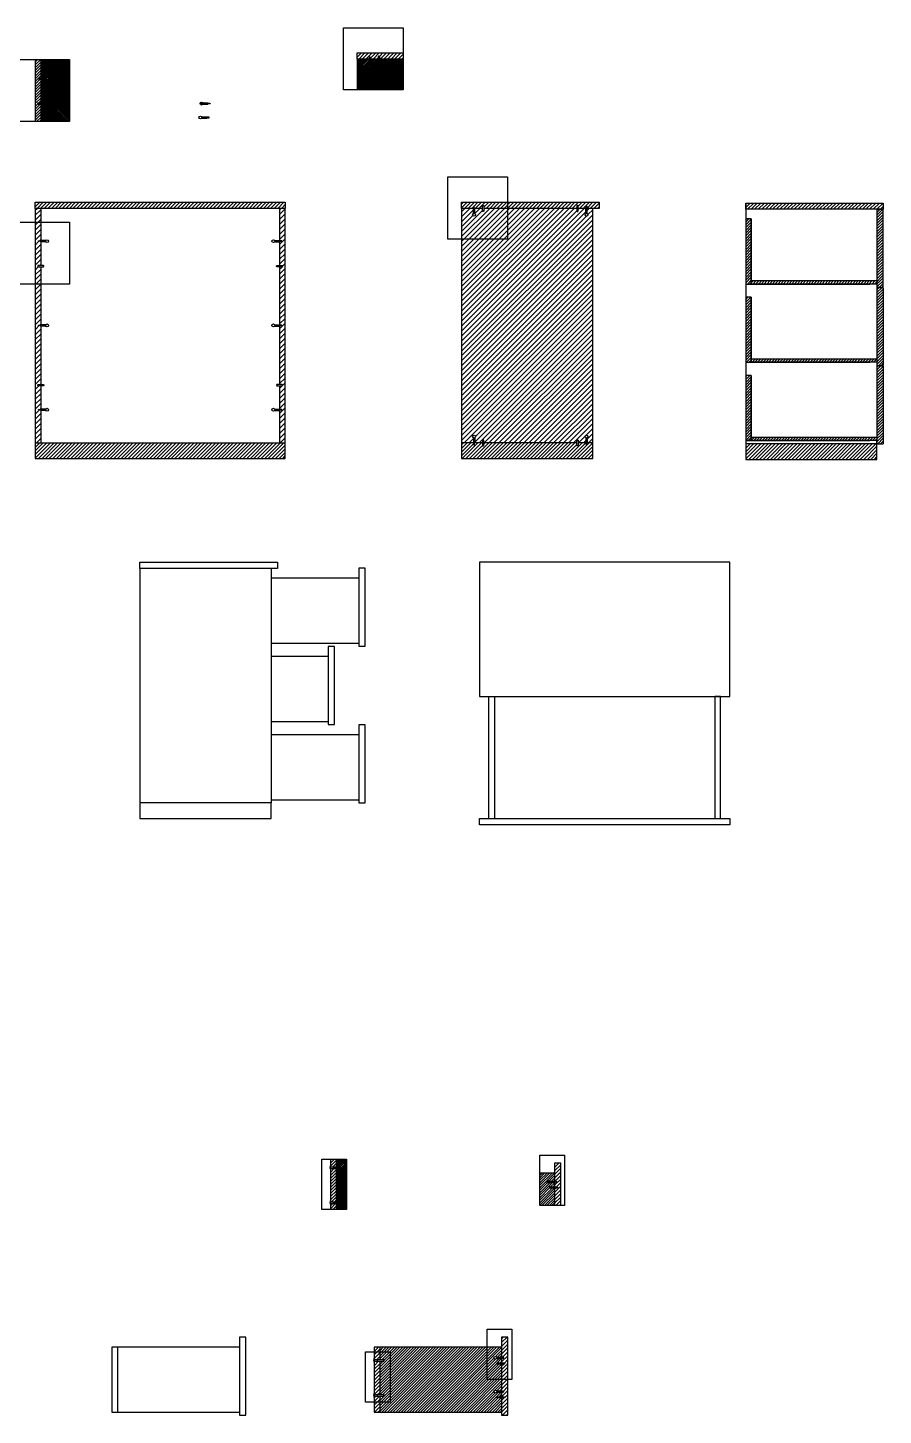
# Model space of a CAD drawing. Header units: inches. Extents: x -100 to 1215, y -98 to 906.
# Drawn here: x 163.8 to 437.4, y -95.2 to 348.6 of the extents above; entities that cross this region are included whole.
import ezdxf

# ---------------------------------------------------------------- set-up
doc = ezdxf.new("R2010")
doc.units = ezdxf.units.IN
doc.header["$MEASUREMENT"] = 0
doc.layers.get('0').update_dxf_attribs({"color": 11})
for name, color, linetype in [('Dettagli', 141, 'Continuous'), ('particolari', 30, 'Continuous'), ('Viti', 41, 'Continuous')]:
    doc.layers.add(name, color=color, linetype=linetype)

# ---------------------------------------------------------------- blocks, each defined once
blk = doc.blocks.new('vita no dettagli')
at = {"layer": 'Dettagli'}
for p, q in [((282.9, -68.35), (282.9, -66.85)), ((282.9, -67.97), (282.9, -67.22)), ((282.9, -67.22), (284.29, -67.22)), ((282.9, -67.25), (282.9, -67.95)), ((282.9, -67.97), (284.29, -67.97)), ((284.29, -67.22), (284.29, -67.97)), ((284.29, -67.22), (287.19, -67.22)), ((284.29, -67.97), (287.19, -67.97)), ((287.19, -67.97), (287.19, -67.22))]:
    blk.add_line(p, q, dxfattribs=at)
for centre, radius, start, end in [((284.18, -67.6), 1.48, 149.58239, 210.41761), ((286.82, -67.6), 0.472, 320.57546, 39.42454)]:
    blk.add_arc(centre, radius, start, end, dxfattribs=at)
blk = doc.blocks.new('vita dettagli')
at = {"layer": 'Viti'}
for p, q in [((283.01, -66.26), (283.01, -64.76)), ((283.01, -65.89), (283.01, -65.14)), ((283.01, -65.14), (284.39, -65.14)), ((283.01, -65.17), (283.01, -65.87)), ((283.01, -65.89), (284.39, -65.89)), ((284.39, -65.14), (284.39, -65.89)), ((284.39, -65.36), (287.29, -65.36)), ((284.39, -65.51), (287.29, -65.51)), ((284.39, -65.66), (287.29, -65.66)), ((287.29, -65.89), (287.29, -65.14))]:
    blk.add_line(p, q, dxfattribs=at)
for points in [[(284.44, -65.36), (284.39, -65.36), (284.39, -65.14), (284.44, -65.14)], [(284.44, -65.66), (284.39, -65.66), (284.39, -65.89), (284.44, -65.89)], [(284.59, -65.36), (284.54, -65.36), (284.54, -65.14), (284.59, -65.14)], [(284.59, -65.66), (284.54, -65.66), (284.54, -65.89), (284.59, -65.89)], [(284.74, -65.36), (284.69, -65.36), (284.69, -65.14), (284.74, -65.14)], [(284.74, -65.66), (284.69, -65.66), (284.69, -65.89), (284.74, -65.89)], [(284.89, -65.36), (284.84, -65.36), (284.84, -65.14), (284.89, -65.14)], [(284.89, -65.66), (284.84, -65.66), (284.84, -65.89), (284.89, -65.89)], [(285.04, -65.36), (284.99, -65.36), (284.99, -65.14), (285.04, -65.14)], [(285.04, -65.66), (284.99, -65.66), (284.99, -65.89), (285.04, -65.89)], [(285.19, -65.36), (285.14, -65.36), (285.14, -65.14), (285.19, -65.14)], [(285.19, -65.66), (285.14, -65.66), (285.14, -65.89), (285.19, -65.89)], [(285.34, -65.36), (285.29, -65.36), (285.29, -65.14), (285.34, -65.14)], [(285.34, -65.66), (285.29, -65.66), (285.29, -65.89), (285.34, -65.89)], [(285.49, -65.36), (285.44, -65.36), (285.44, -65.14), (285.49, -65.14)], [(285.49, -65.66), (285.44, -65.66), (285.44, -65.89), (285.49, -65.89)], [(285.64, -65.36), (285.59, -65.36), (285.59, -65.14), (285.64, -65.14)], [(285.64, -65.66), (285.59, -65.66), (285.59, -65.89), (285.64, -65.89)], [(285.74, -65.36), (285.79, -65.36), (285.79, -65.14), (285.74, -65.14)], [(285.74, -65.66), (285.79, -65.66), (285.79, -65.89), (285.74, -65.89)], [(285.89, -65.36), (285.94, -65.36), (285.94, -65.14), (285.89, -65.14)], [(285.89, -65.66), (285.94, -65.66), (285.94, -65.89), (285.89, -65.89)], [(286.04, -65.36), (286.09, -65.36), (286.09, -65.14), (286.04, -65.14)], [(286.04, -65.66), (286.09, -65.66), (286.09, -65.89), (286.04, -65.89)], [(286.19, -65.36), (286.24, -65.36), (286.24, -65.14), (286.19, -65.14)], [(286.19, -65.66), (286.24, -65.66), (286.24, -65.89), (286.19, -65.89)], [(286.34, -65.36), (286.39, -65.36), (286.39, -65.14), (286.34, -65.14)], [(286.34, -65.66), (286.39, -65.66), (286.39, -65.89), (286.34, -65.89)], [(286.49, -65.36), (286.54, -65.36), (286.54, -65.14), (286.49, -65.14)], [(286.49, -65.66), (286.54, -65.66), (286.54, -65.89), (286.49, -65.89)], [(286.64, -65.36), (286.69, -65.36), (286.69, -65.14), (286.64, -65.14)], [(286.64, -65.66), (286.69, -65.66), (286.69, -65.89), (286.64, -65.89)], [(286.79, -65.36), (286.84, -65.36), (286.84, -65.14), (286.79, -65.14)], [(286.79, -65.66), (286.84, -65.66), (286.84, -65.89), (286.79, -65.89)], [(286.94, -65.36), (286.99, -65.36), (286.99, -65.14), (286.94, -65.14)], [(286.94, -65.66), (286.99, -65.66), (286.99, -65.89), (286.94, -65.89)], [(287.09, -65.36), (287.14, -65.36), (287.14, -65.14), (287.09, -65.14)], [(287.09, -65.66), (287.14, -65.66), (287.14, -65.89), (287.09, -65.89)], [(287.24, -65.36), (287.29, -65.36), (287.29, -65.14), (287.24, -65.14)], [(287.24, -65.66), (287.29, -65.66), (287.29, -65.89), (287.24, -65.89)]]:
    blk.add_lwpolyline(points, close=True, dxfattribs=at)
for centre, radius, start, end in [((284.28, -65.51), 1.48, 149.58239, 210.41761), ((286.93, -65.51), 0.472, 320.57546, 39.42454)]:
    blk.add_arc(centre, radius, start, end, dxfattribs=at)
blk = doc.blocks.new('101356 dettaglio')
for p, q in [((773.81, 823.12), (773.81, 826.18)), ((773.93, 823.12), (773.93, 826.18)), ((774.05, 823.12), (774.05, 826.18))]:
    blk.add_line(p, q)
for points in [[(773.68, 826.26, -0.156305), (773.68, 826.28), (773.74, 826.36, -0.251337), (773.81, 826.39), (774.05, 826.39, -0.250678), (774.12, 826.36), (774.17, 826.28, -0.146167), (774.18, 826.26)], [(773.68, 823.04, 0.149793), (773.68, 823.02), (773.74, 822.94, 0.251337), (773.81, 822.9), (774.05, 822.9, 0.250678), (774.12, 822.94), (774.17, 823.02, 0.152471), (774.18, 823.04)]]:
    blk.add_lwpolyline(points, format="xyb")
for points in [[(773.68, 826.27), (774.18, 826.27)], [(773.68, 823.04), (773.68, 826.26)], [(774.18, 826.26), (774.18, 823.04)], [(774.18, 823.03), (773.68, 823.03)]]:
    blk.add_lwpolyline(points)
blk = doc.blocks.new('101356 no dettaglio')
at = {"layer": 'Dettagli'}
for points in [[(772.94, 826.14, -0.156305), (772.94, 826.17), (773, 826.24, -0.251337), (773.06, 826.28), (773.31, 826.28, -0.250678), (773.38, 826.24), (773.43, 826.17, -0.146167), (773.44, 826.14)], [(772.94, 823.02, 0.149793), (772.94, 823), (773, 822.92, 0.251337), (773.06, 822.88), (773.31, 822.88, 0.250678), (773.38, 822.92), (773.43, 822.99, 0.152471), (773.44, 823.02)]]:
    blk.add_lwpolyline(points, format="xyb", dxfattribs=at)
for points in [[(772.94, 826.16), (773.43, 826.16)], [(772.94, 823.02), (772.94, 826.14)], [(773.43, 823.01), (772.94, 823.01)], [(773.44, 826.14), (773.44, 823.02)]]:
    blk.add_lwpolyline(points, dxfattribs=at)
blk = doc.blocks.new('101345')
for p, q in [((40.13, 264.91), (40.13, 264.61)), ((40.17, 264.99), (40.27, 265.05)), ((40.17, 264.53), (40.27, 264.47)), ((40.28, 264.46), (40.28, 265.06)), ((40.29, 264.46), (41.63, 264.46)), ((40.3, 265.06), (41.63, 265.06)), ((40.38, 264.94), (41.63, 264.94)), ((40.38, 264.82), (41.63, 264.82)), ((40.38, 264.7), (41.63, 264.7)), ((40.38, 264.58), (41.63, 264.58)), ((42.96, 265.06), (41.63, 265.06)), ((42.88, 264.94), (41.63, 264.94)), ((42.88, 264.82), (41.63, 264.82)), ((42.88, 264.7), (41.63, 264.7)), ((42.88, 264.58), (41.63, 264.58)), ((42.96, 264.46), (41.63, 264.46)), ((42.98, 264.46), (42.98, 265.06)), ((43.09, 264.99), (42.99, 265.05)), ((43.09, 264.53), (42.99, 264.47)), ((43.13, 264.91), (43.13, 264.61))]:
    blk.add_line(p, q)
for centre, radius, start, end in [((40.23, 264.91), 0.1, 123.56676, 180), ((40.23, 264.61), 0.1, 180, 236.29116), ((40.3, 265.01), 0.05, 90, 123.56676), ((40.29, 264.51), 0.05, 236.29116, 270), ((42.96, 265.01), 0.05, 56.43324, 90), ((42.96, 264.51), 0.05, 270, 303.70884), ((43.03, 264.91), 0.1, 0, 56.43324), ((43.03, 264.61), 0.1, 303.70884, 0)]:
    blk.add_arc(centre, radius, start, end)

msp = doc.modelspace()

# ---------------------------------------------------------------- hatches: boundary and pattern name
h = msp.add_hatch()
h.set_pattern_fill('ANSI31', color=61, scale=5)
h.paths.add_polyline_path([(167.94, 338.5), (166.14, 338.5), (166.14, 318.63), (167.94, 318.63), (167.94, 324.24), (167.09, 324.24), (167.09, 324.24), (167.02, 324.29, -0.250678), (167, 324.34), (167, 324.52, -0.251337), (167.02, 324.58), (167.09, 324.62), (167.94, 324.62), (167.94, 332.27), (167.18, 332.27), (167.18, 332.42), (167.94, 332.42), (167.94, 332.57)])
h = msp.add_hatch()
h.set_pattern_fill('ANSI31', color=61, scale=3)
h.paths.add_polyline_path([(177.11, 338.5), (167.94, 338.5), (167.94, 332.57), (169.54, 332.57, -0.77822), (170.4, 332.35, -0.77822), (169.54, 332.13), (167.94, 332.13), (167.94, 324.62), (168.78, 324.62), (168.85, 324.58, -0.251337), (168.88, 324.52), (168.88, 324.34, -0.250678), (168.85, 324.29), (168.78, 324.24), (167.94, 324.24), (167.94, 318.63), (177.11, 318.63)])
h = msp.add_hatch()
h.set_pattern_fill('ANSI31', color=61, scale=6.5)
h.paths.add_polyline_path([(283.87, 340.58), (269.14, 340.58), (269.14, 338.58), (273.08, 338.58), (273.08, 339.33), (273.22, 339.33), (273.22, 338.58), (273.37, 338.58), (275.87, 338.58), (275.87, 339.43), (275.91, 339.49, -0.250678), (275.96, 339.52), (276.15, 339.52, -0.251337), (276.2, 339.49), (276.24, 339.43), (276.24, 338.58), (283.87, 338.58)])
h = msp.add_hatch()
h.set_pattern_fill('ANSI31', color=61, scale=3)
h.paths.add_polyline_path([(283.87, 338.58), (276.24, 338.58), (276.24, 337.73), (276.2, 337.67, -0.251337), (276.15, 337.64), (275.96, 337.64, -0.250678), (275.91, 337.67), (275.87, 337.73), (275.87, 338.58), (273.37, 338.58), (273.37, 336.98, -0.275273), (273.61, 336.58, -1), (272.69, 336.58, -0.275273), (272.93, 336.98), (272.93, 338.58), (269.14, 338.58), (269.14, 328.77), (283.87, 328.77)])
h = msp.add_hatch()
h.set_pattern_fill('ANSI31', color=61, scale=6.5)
h.paths.add_polyline_path([(246.14, 290.85), (246.14, 292.85), (166.14, 292.85), (166.14, 290.85)])
h.paths.add_polyline_path([(246.14, 210.85), (246.14, 215.85), (166.14, 215.85), (166.14, 210.85)])
h = msp.add_hatch()
h.set_pattern_fill('ANSI31', color=61, scale=9)
h.paths.add_polyline_path([(167.94, 253.35), (167.18, 253.35), (167.18, 253.5), (167.94, 253.5), (167.94, 253.65), (167.94, 266.6), (166.14, 266.6), (166.14, 215.85), (167.94, 215.85), (167.94, 226.39), (167.18, 226.39), (167.18, 226.54), (167.94, 226.54), (167.94, 226.68), (167.94, 234.11), (167.06, 234.14, -0.414214), (166.99, 234.21), (166.99, 234.42), (167.09, 234.49), (167.94, 234.49)])
h.paths.add_polyline_path([(167.94, 272.21), (167.06, 272.24, -0.414214), (166.99, 272.3), (166.99, 272.52), (167.09, 272.58), (167.94, 272.58), (167.94, 280.32), (167.18, 280.32), (167.18, 280.46), (167.94, 280.46), (167.94, 280.61), (167.94, 286.46), (166.14, 286.46), (166.14, 266.6), (167.94, 266.6)])
h.paths.add_polyline_path([(167.94, 290.85), (166.14, 290.85), (166.14, 286.46), (167.94, 286.46)])
h = msp.add_hatch()
h.set_pattern_fill('ANSI31', color=61, scale=9)
h.paths.add_polyline_path([(246.14, 290.85), (244.34, 290.85), (244.34, 280.46), (245.09, 280.46), (245.09, 280.32), (244.34, 280.32), (244.34, 280.17), (244.34, 272.58), (245.21, 272.55, -0.414214), (245.28, 272.49), (245.28, 272.27), (245.18, 272.21), (244.34, 272.21), (244.34, 253.5), (245.09, 253.5), (245.09, 253.35), (244.34, 253.35), (244.34, 253.21), (244.34, 234.49), (245.21, 234.45, -0.414214), (245.28, 234.39), (245.28, 234.17), (245.18, 234.11), (244.34, 234.11), (244.34, 226.54), (245.09, 226.54), (245.09, 226.39), (244.34, 226.39), (244.34, 226.24), (244.34, 215.85), (246.14, 215.85)])
h = msp.add_hatch()
h.set_pattern_fill('ANSI31', color=61, scale=6.5)
h.paths.add_polyline_path([(339.41, 215.85), (338.41, 215.85), (309.62, 215.85), (309.58, 214.97, -0.414214), (309.52, 214.91), (309.3, 214.91), (309.24, 215), (309.24, 215.85), (308.24, 215.85), (306.6, 215.85), (306.6, 215.1), (306.45, 215.1), (306.45, 215.85), (306.31, 215.85), (302.51, 215.85), (302.51, 210.85), (344.51, 210.85), (344.51, 215.85), (342.58, 215.85), (342.58, 215.1), (342.43, 215.1), (342.43, 215.85), (342.28, 215.85), (339.79, 215.85), (339.76, 214.97, -0.414214), (339.69, 214.91), (339.48, 214.91), (339.41, 215)])
h.paths.add_polyline_path([(346.51, 292.85), (317.25, 292.85), (317.25, 290.85), (339.41, 290.85), (339.41, 291.69), (339.48, 291.79), (339.73, 291.79), (339.79, 291.69), (339.79, 290.85), (342.43, 290.85), (342.43, 291.6), (342.58, 291.6), (342.58, 290.85), (342.72, 290.85), (346.51, 290.85)])
h.paths.add_polyline_path([(317.25, 292.85), (302.51, 292.85), (302.51, 290.85), (306.45, 290.85), (306.45, 291.6), (306.6, 291.6), (306.6, 290.85), (306.74, 290.85), (309.24, 290.85), (309.24, 291.69), (309.3, 291.79), (309.55, 291.79), (309.62, 291.69), (309.62, 290.85), (317.25, 290.85)])
h = msp.add_hatch()
h.set_pattern_fill('ANSI31', color=61, scale=9)
h.paths.add_polyline_path([(344.51, 290.85), (342.72, 290.85), (342.72, 289.25, -0.275273), (342.96, 288.84, -1), (342.04, 288.84, -0.275273), (342.28, 289.25), (342.28, 290.85), (339.79, 290.85), (339.79, 290), (339.73, 289.91), (339.48, 289.91), (339.41, 290), (339.41, 290.85), (317.25, 290.85), (317.25, 281.04), (302.51, 281.04), (302.51, 215.85), (306.31, 215.85), (306.31, 217.45, -0.275273), (306.07, 217.85, -1), (306.99, 217.85, -0.275273), (306.74, 217.45), (306.74, 215.85), (308.24, 215.85), (309.24, 215.85), (309.24, 216.69), (309.3, 216.79), (309.55, 216.79), (309.62, 216.69), (309.62, 215.85), (338.41, 215.85), (339.41, 215.85), (339.41, 216.69), (339.48, 216.79), (339.73, 216.79), (339.79, 216.69), (339.79, 215.85), (342.28, 215.85), (342.28, 217.45, -0.275273), (342.04, 217.85, -1), (342.96, 217.85, -0.275273), (342.72, 217.45), (342.72, 215.85), (344.51, 215.85)])
h.paths.add_polyline_path([(317.25, 290.85), (309.62, 290.85), (309.62, 290), (309.55, 289.91), (309.3, 289.91), (309.24, 290), (309.24, 290.85), (306.74, 290.85), (306.74, 289.25, -0.275273), (306.99, 288.84, -1), (306.07, 288.84, -0.275273), (306.31, 289.25), (306.31, 290.85), (302.51, 290.85), (302.51, 281.04), (317.25, 281.04)], flags=17)
h = msp.add_hatch()
h.set_pattern_fill('ANSI31', color=61, scale=6.5)
h.paths.add_polyline_path([(393.42, 292.57), (393.42, 290.57), (437.42, 290.57), (437.42, 292.57)])
h.paths.add_polyline_path([(435.42, 210.57), (435.42, 215.57), (393.42, 215.57), (393.42, 210.57)])
h = msp.add_hatch()
h.set_pattern_fill('ANSI31', color=61, scale=5)
h.paths.add_polyline_path([(435.42, 267.75), (395.22, 267.75), (395.22, 266.67), (433.1, 266.67), (435.42, 266.67)])
h.paths.add_polyline_path([(437.42, 290.47), (435.42, 290.47), (435.42, 265.67), (437.42, 265.67)])
h = msp.add_hatch()
h.set_pattern_fill('ANSI31', color=61, scale=5)
h.paths.add_polyline_path([(395.22, 287.47), (393.42, 287.47), (393.42, 266.67), (395.22, 266.67)])
h = msp.add_hatch()
h.set_pattern_fill('ANSI31', color=61, scale=5)
h.paths.add_polyline_path([(395.22, 262.45), (393.42, 262.45), (393.42, 241.65), (395.22, 241.65)])
h = msp.add_hatch()
h.set_pattern_fill('ANSI31', color=61, scale=5)
h.paths.add_polyline_path([(395.22, 242.73), (395.22, 241.65), (433.1, 241.65), (435.42, 241.65), (435.42, 242.73)])
h.paths.add_polyline_path([(437.42, 265.45), (435.42, 265.45), (435.42, 240.65), (437.42, 240.65)])
h = msp.add_hatch()
h.set_pattern_fill('ANSI31', color=61, scale=5)
h.paths.add_polyline_path([(435.42, 217.65), (395.22, 217.65), (395.22, 216.57), (433.1, 216.57), (435.42, 216.57)])
h.paths.add_polyline_path([(437.42, 240.37), (435.42, 240.37), (435.42, 215.57), (437.42, 215.57)])
h = msp.add_hatch()
h.set_pattern_fill('ANSI31', color=61, scale=5)
h.paths.add_polyline_path([(395.22, 237.37), (393.42, 237.37), (393.42, 216.57), (395.22, 216.57)])
h = msp.add_hatch()
h.set_pattern_fill('ANSI31', color=61, scale=5.5)
h.paths.add_polyline_path([(262.38, -16.23), (262.36, -16.23), (262.36, -16.07), (262.28, -16.07), (262.28, -16.23), (262.25, -16.23), (262.25, -16.07), (262.17, -16.07), (262.17, -16.23), (262.14, -16.23), (262.14, -16.07), (262.06, -16.07), (262.06, -16.23), (262.03, -16.23), (262.03, -16.07), (261.96, -16.07), (261.96, -16.23), (261.92, -16.23), (261.92, -16.07), (261.85, -16.07), (261.85, -16.23), (261.81, -16.23), (261.81, -16.07), (261.74, -16.07), (261.74, -16.23), (261.7, -16.23), (261.7, -16.07), (261.63, -16.07), (261.63, -16.23), (261.59, -16.23), (260.58, -16.23), (260.58, -26.89), (261.59, -26.89), (261.63, -26.89), (261.63, -27.05), (261.7, -27.05), (261.7, -26.89), (261.74, -26.89), (261.74, -27.05), (261.81, -27.05), (261.81, -26.89), (261.85, -26.89), (261.85, -27.05), (261.92, -27.05), (261.92, -26.89), (261.96, -26.89), (261.96, -27.05), (262.03, -27.05), (262.03, -26.89), (262.06, -26.89), (262.06, -27.05), (262.14, -27.05), (262.14, -26.89), (262.17, -26.89), (262.17, -27.05), (262.25, -27.05), (262.25, -26.89), (262.28, -26.89), (262.28, -27.05), (262.36, -27.05), (262.36, -26.89), (262.38, -26.89)])
h.paths.add_polyline_path([(262.38, -27.43), (262.36, -27.43), (262.36, -27.27), (262.28, -27.27), (262.28, -27.43), (262.25, -27.43), (262.25, -27.27), (262.17, -27.27), (262.17, -27.43), (262.14, -27.43), (262.14, -27.27), (262.06, -27.27), (262.06, -27.43), (262.03, -27.43), (262.03, -27.27), (261.96, -27.27), (261.96, -27.43), (261.92, -27.43), (261.92, -27.27), (261.85, -27.27), (261.85, -27.43), (261.81, -27.43), (261.81, -27.27), (261.74, -27.27), (261.74, -27.43), (261.7, -27.43), (261.7, -27.27), (261.63, -27.27), (261.63, -27.43), (261.59, -27.43), (260.58, -27.43), (260.58, -29.35), (262.38, -29.35)])
h.paths.add_polyline_path([(262.38, -13.23), (260.58, -13.23), (260.58, -15.69), (261.59, -15.69), (261.63, -15.69), (261.63, -15.85), (261.7, -15.85), (261.7, -15.69), (261.74, -15.69), (261.74, -15.85), (261.81, -15.85), (261.81, -15.69), (261.85, -15.69), (261.85, -15.85), (261.92, -15.85), (261.92, -15.69), (261.96, -15.69), (261.96, -15.85), (262.03, -15.85), (262.03, -15.69), (262.06, -15.69), (262.06, -15.85), (262.14, -15.85), (262.14, -15.69), (262.17, -15.69), (262.17, -15.85), (262.25, -15.85), (262.25, -15.69), (262.28, -15.69), (262.28, -15.85), (262.36, -15.85), (262.36, -15.69)])
h = msp.add_hatch()
h.set_pattern_fill('ANSI31', color=61, scale=3)
h.paths.add_polyline_path([(265.71, -13.23), (262.38, -13.23), (262.38, -15.69), (262.39, -15.69), (262.39, -15.85), (262.47, -15.85), (262.47, -15.69), (262.5, -15.69), (262.5, -15.85), (262.58, -15.85), (262.58, -15.69), (262.61, -15.69), (262.61, -15.85), (262.68, -15.85), (262.68, -15.69), (262.72, -15.69), (262.72, -15.85), (262.79, -15.85), (262.79, -15.69), (262.83, -15.69), (262.83, -15.85), (262.9, -15.85), (262.9, -15.69), (262.94, -15.69), (262.94, -15.85), (263.01, -15.85), (263.01, -15.69), (263.05, -15.69), (263.05, -15.85), (263.12, -15.85), (263.12, -15.69), (263.16, -15.69), (263.16, -15.85), (263.23, -15.85), (263.23, -15.69), (263.27, -15.69), (263.27, -15.85), (263.34, -15.85), (263.34, -15.69), (263.38, -15.69), (263.38, -15.85), (263.45, -15.85), (263.45, -15.69), (263.49, -15.69), (263.49, -15.85), (263.56, -15.85), (263.56, -15.69), (263.6, -15.69), (263.6, -15.85), (263.67, -15.85), (263.67, -15.69), (263.71, -15.69), (263.71, -15.74, -0.358293), (263.71, -16.18), (263.71, -16.23), (263.67, -16.23), (263.67, -16.07), (263.6, -16.07), (263.6, -16.23), (263.56, -16.23), (263.56, -16.07), (263.49, -16.07), (263.49, -16.23), (263.45, -16.23), (263.45, -16.07), (263.38, -16.07), (263.38, -16.23), (263.34, -16.23), (263.34, -16.07), (263.27, -16.07), (263.27, -16.23), (263.23, -16.23), (263.23, -16.07), (263.16, -16.07), (263.16, -16.23), (263.12, -16.23), (263.12, -16.07), (263.05, -16.07), (263.05, -16.23), (263.01, -16.23), (263.01, -16.07), (262.94, -16.07), (262.94, -16.23), (262.9, -16.23), (262.9, -16.07), (262.83, -16.07), (262.83, -16.23), (262.79, -16.23), (262.79, -16.07), (262.72, -16.07), (262.72, -16.23), (262.68, -16.23), (262.68, -16.07), (262.61, -16.07), (262.61, -16.23), (262.58, -16.23), (262.58, -16.07), (262.5, -16.07), (262.5, -16.23), (262.47, -16.23), (262.47, -16.07), (262.39, -16.07), (262.39, -16.23), (262.38, -26.89), (262.39, -26.89), (262.39, -27.05), (262.47, -27.05), (262.47, -26.89), (262.5, -26.89), (262.5, -27.05), (262.58, -27.05), (262.58, -26.89), (262.61, -26.89), (262.61, -27.05), (262.68, -27.05), (262.68, -26.89), (262.72, -26.89), (262.72, -27.05), (262.79, -27.05), (262.79, -26.89), (262.83, -26.89), (262.83, -27.05), (262.9, -27.05), (262.9, -26.89), (262.94, -26.89), (262.94, -27.05), (263.01, -27.05), (263.01, -26.89), (263.05, -26.89), (263.05, -27.05), (263.12, -27.05), (263.12, -26.89), (263.16, -26.89), (263.16, -27.05), (263.23, -27.05), (263.23, -26.89), (263.27, -26.89), (263.27, -27.05), (263.34, -27.05), (263.34, -26.89), (263.38, -26.89), (263.38, -27.05), (263.45, -27.05), (263.45, -26.89), (263.49, -26.89), (263.49, -27.05), (263.56, -27.05), (263.56, -26.89), (263.6, -26.89), (263.6, -27.05), (263.67, -27.05), (263.67, -26.89), (263.71, -26.89), (263.71, -26.94, -0.358293), (263.71, -27.38), (263.71, -27.43), (263.67, -27.43), (263.67, -27.27), (263.6, -27.27), (263.6, -27.43), (263.56, -27.43), (263.56, -27.27), (263.49, -27.27), (263.49, -27.43), (263.45, -27.43), (263.45, -27.27), (263.38, -27.27), (263.38, -27.43), (263.34, -27.43), (263.34, -27.27), (263.27, -27.27), (263.27, -27.43), (263.23, -27.43), (263.23, -27.27), (263.16, -27.27), (263.16, -27.43), (263.12, -27.43), (263.12, -27.27), (263.05, -27.27), (263.05, -27.43), (263.01, -27.43), (263.01, -27.27), (262.94, -27.27), (262.94, -27.43), (262.9, -27.43), (262.9, -27.27), (262.83, -27.27), (262.83, -27.43), (262.79, -27.43), (262.79, -27.27), (262.72, -27.27), (262.72, -27.43), (262.68, -27.43), (262.68, -27.27), (262.61, -27.27), (262.61, -27.43), (262.58, -27.43), (262.58, -27.27), (262.5, -27.27), (262.5, -27.43), (262.47, -27.43), (262.47, -27.27), (262.39, -27.27), (262.39, -27.43), (262.38, -29.35), (265.71, -29.35)])
h = msp.add_hatch()
h.set_pattern_fill('ANSI31', color=61, scale=4.5)
h.set_pattern_definition([(45, (-0.007, 0), (-0.3977476, 0.3977476), [])])
h.paths.add_polyline_path([(330.66, -20.3), (332.26, -20.3), (332.26, -17.71), (327.59, -17.71), (327.59, -28.11), (332.26, -28.11), (332.26, -22.52), (330.77, -22.52, -0.151275), (330.75, -22.51), (330.69, -22.47, -0.250678), (330.67, -22.42), (330.67, -22.25, -0.251337), (330.69, -22.2), (330.75, -22.16, -0.148529), (330.77, -22.16), (332.26, -22.16), (332.26, -20.74), (330.66, -20.74, -0.77822), (329.8, -20.52, -0.77822)])
h = msp.add_hatch()
h.set_pattern_fill('ANSI31', color=61, scale=6.5)
edge = h.paths.add_edge_path()
edge.add_line((334.27, -14.51), (332.27, -14.51))
edge.add_line((332.27, -14.51), (332.27, -20.3))
edge.add_line((332.27, -20.3), (332.27, -20.3))
edge.add_line((332.27, -20.3), (332.27, -20.39))
edge.add_line((332.27, -20.39), (332.32, -20.39))
edge.add_line((332.32, -20.39), (332.32, -20.33))
edge.add_line((332.32, -20.33), (332.35, -20.39))
edge.add_line((332.35, -20.39), (332.46, -20.39))
edge.add_line((332.46, -20.39), (332.46, -20.33))
edge.add_line((332.46, -20.33), (332.49, -20.39))
edge.add_line((332.49, -20.39), (332.59, -20.39))
edge.add_line((332.59, -20.39), (332.59, -20.33))
edge.add_line((332.59, -20.33), (332.62, -20.39))
edge.add_line((332.62, -20.39), (332.73, -20.39))
edge.add_line((332.73, -20.39), (332.73, -20.33))
edge.add_line((332.73, -20.33), (332.76, -20.39))
edge.add_line((332.76, -20.39), (332.86, -20.39))
edge.add_line((332.86, -20.39), (332.87, -20.33))
edge.add_line((332.87, -20.33), (332.9, -20.39))
edge.add_line((332.9, -20.39), (332.96, -20.39))
edge.add_arc((332.84, -20.71), 0.341, 57.6719, 69.5121, ccw=False)
edge.add_line((333.02, -20.42), (333.02, -20.61))
edge.add_arc((332.84, -20.32), 0.341, 290.4878, 302.3288, ccw=False)
edge.add_line((332.96, -20.64), (332.94, -20.64))
edge.add_line((332.94, -20.64), (332.94, -20.7))
edge.add_line((332.94, -20.7), (332.91, -20.64))
edge.add_line((332.91, -20.64), (332.8, -20.64))
edge.add_line((332.8, -20.64), (332.8, -20.7))
edge.add_line((332.8, -20.7), (332.77, -20.64))
edge.add_line((332.77, -20.64), (332.67, -20.64))
edge.add_line((332.67, -20.64), (332.67, -20.7))
edge.add_line((332.67, -20.7), (332.64, -20.64))
edge.add_line((332.64, -20.64), (332.53, -20.64))
edge.add_line((332.53, -20.64), (332.53, -20.7))
edge.add_line((332.53, -20.7), (332.5, -20.64))
edge.add_line((332.5, -20.64), (332.4, -20.64))
edge.add_line((332.4, -20.64), (332.4, -20.7))
edge.add_line((332.4, -20.7), (332.37, -20.64))
edge.add_line((332.37, -20.64), (332.27, -20.64))
edge.add_line((332.27, -20.64), (332.27, -20.73))
edge.add_line((332.27, -20.73), (332.27, -22.16))
edge.add_line((332.27, -22.16), (333.1, -22.16))
edge.add_line((333.1, -22.16), (333.16, -22.2))
edge.add_arc((333.13, -22.25), 0.0601, 0, 56.4332, ccw=False)
edge.add_line((333.19, -22.25), (333.19, -22.42))
edge.add_arc((333.13, -22.42), 0.0601, -56.2912, 0, ccw=False)
edge.add_line((333.16, -22.47), (333.1, -22.52))
edge.add_line((333.1, -22.52), (333.1, -22.52))
edge.add_line((333.1, -22.52), (332.27, -22.52))
edge.add_line((332.27, -22.52), (332.27, -28.11))
edge.add_line((332.27, -28.11), (334.27, -28.11))
edge.add_line((334.27, -28.11), (334.27, -14.51))
h = msp.add_hatch()
h.set_pattern_fill('ANSI31', color=61, scale=7)
h.paths.add_polyline_path([(317.36, -70.19), (315.36, -70.19), (315.36, -76.75), (316.11, -76.75), (316.11, -76.9), (315.36, -76.9), (315.36, -77.04), (315.36, -78.47), (316.16, -78.47), (316.22, -78.51, -0.251337), (316.25, -78.56), (316.25, -78.74, -0.250678), (316.22, -78.79), (316.16, -78.83), (316.16, -78.83), (315.36, -78.83), (315.36, -83.79), (317.36, -83.79)])
h.paths.add_polyline_path([(317.36, -83.79), (315.36, -83.79), (315.36, -87.56), (316.11, -87.56), (316.11, -87.71), (315.36, -87.71), (315.36, -87.86), (315.36, -89.28), (316.16, -89.28), (316.22, -89.32, -0.251337), (316.25, -89.37), (316.25, -89.55, -0.250678), (316.22, -89.6), (316.16, -89.64), (316.16, -89.64), (315.36, -89.64), (315.36, -95.19), (317.36, -95.19)])
h = msp.add_hatch()
h.set_pattern_fill('ANSI31', color=61, scale=6.5)
h.paths.add_polyline_path([(276.36, -77.89), (275.57, -77.89), (274.56, -77.89), (274.56, -88.55), (275.57, -88.55), (276.36, -88.55)])
h.paths.add_polyline_path([(276.36, -74.89), (274.56, -74.89), (274.56, -77.34), (275.57, -77.34), (276.36, -77.34)])
h.paths.add_polyline_path([(276.36, -73.39), (274.56, -73.39), (274.56, -74.89), (276.36, -74.89)])
h.paths.add_polyline_path([(276.36, -91.01), (274.56, -91.01), (274.56, -94.19), (276.36, -94.19)])
h.paths.add_polyline_path([(276.36, -91.01), (276.36, -89.09), (275.57, -89.09), (274.56, -89.09), (274.56, -91.01)])
h = msp.add_hatch()
h.set_pattern_fill('ANSI31', color=61, scale=5)
h.paths.add_polyline_path([(276.36, -73.39), (276.36, -74.89), (279.68, -74.89), (279.68, -91.01), (276.36, -91.01), (276.36, -94.19), (315.36, -94.19), (315.36, -89.64), (313.88, -89.64), (313.82, -89.6, -0.250678), (313.79, -89.55), (313.79, -89.37, -0.251337), (313.82, -89.32), (313.88, -89.28), (315.36, -89.28), (315.36, -87.86), (313.76, -87.86, -0.77822), (312.89, -87.64, -0.77822), (313.76, -87.42), (315.36, -87.42), (315.36, -83.79), (310.68, -83.79), (310.68, -73.39)])
h.paths.add_polyline_path([(310.68, -83.79), (315.36, -83.79), (315.36, -78.83), (313.88, -78.83), (313.82, -78.79, -0.250678), (313.79, -78.74), (313.79, -78.56, -0.251337), (313.82, -78.51), (313.88, -78.47), (315.36, -78.47), (315.36, -77.04), (313.76, -77.04, -0.77822), (312.89, -76.83, -0.77822), (313.76, -76.61), (315.36, -76.61), (315.36, -73.39), (310.68, -73.39)], flags=16)
h.paths.add_polyline_path([(279.68, -74.89), (276.36, -74.89), (276.36, -77.34), (277.68, -77.34), (277.68, -77.4, -0.358293), (277.68, -77.84), (277.68, -77.89), (276.36, -77.89), (276.36, -88.55), (277.68, -88.55), (277.68, -88.6, -0.358293), (277.68, -89.04), (277.68, -89.09), (276.36, -89.09), (276.36, -91.01), (279.68, -91.01)], flags=17)

# ---------------------------------------------------------------- linework, layer by layer
at = {"color": 200}
for p, q in [((166.14, 338.5), (166.14, 318.63)), ((167.94, 338.5), (167.94, 324.62)), ((269.14, 338.58), (269.14, 328.77)), ((167.94, 324.24), (167.94, 318.63)), ((260.58, -13.23), (260.58, -29.35)), ((262.38, -13.23), (262.38, -15.69)), ((262.38, -16.23), (262.38, -26.89)), ((332.27, -17.71), (327.6, -17.71)), ((262.38, -27.43), (262.38, -29.35))]:
    msp.add_line(p, q, dxfattribs=at)
for p, q in [((166.14, 290.85), (166.14, 292.85)), ((166.14, 292.85), (246.14, 292.85)), ((246.14, 290.85), (166.14, 290.85)), ((166.14, 290.85), (166.14, 215.85)), ((167.94, 290.85), (167.94, 272.58)), ((244.34, 290.85), (244.34, 272.58)), ((246.14, 292.85), (246.14, 290.85)), ((246.14, 215.85), (246.14, 290.85)), ((302.51, 290.85), (302.51, 215.85)), ((344.51, 215.85), (344.51, 290.85)), ((393.42, 292.57), (393.42, 210.57)), ((435.42, 290.57), (435.42, 267.75)), ((437.42, 265.67), (437.42, 290.47)), ((395.22, 287.47), (395.22, 266.67)), ((167.94, 272.21), (167.94, 234.49)), ((244.34, 272.21), (244.34, 234.49)), ((435.42, 266.67), (395.22, 266.67)), ((395.22, 266.67), (433.1, 266.67)), ((435.42, 266.59), (435.42, 242.73)), ((395.22, 262.45), (395.22, 241.65)), ((435.42, 265.67), (435.42, 265.57)), ((435.42, 265.67), (437.42, 265.67)), ((437.42, 265.45), (437.42, 240.65)), ((435.42, 241.65), (395.22, 241.65)), ((395.22, 241.65), (433.1, 241.65)), ((435.42, 241.64), (435.42, 217.65)), ((435.42, 240.65), (437.42, 240.65)), ((437.42, 240.37), (437.42, 215.57)), ((395.22, 237.37), (395.22, 216.57)), ((167.94, 234.11), (167.94, 215.85)), ((244.34, 234.11), (244.34, 215.85)), ((166.14, 215.85), (246.14, 215.85)), ((166.14, 215.85), (166.14, 210.85)), ((246.14, 210.85), (246.14, 215.85)), ((435.42, 216.57), (395.22, 216.57)), ((435.42, 216.57), (395.22, 216.57)), ((395.22, 216.57), (433.1, 216.57)), ((435.42, 215.57), (435.42, 216.57)), ((435.42, 215.57), (435.42, 215.47)), ((435.42, 215.57), (437.42, 215.57)), ((166.14, 210.85), (246.14, 210.85)), ((199.66, 175.71), (199.66, 100.71)), ((241.66, 175.71), (241.66, 175.61)), ((241.66, 175.71), (241.66, 100.71)), ((269.66, 172.61), (241.66, 172.61)), ((241.66, 151.81), (269.66, 151.81)), ((241.66, 150.81), (241.66, 150.71)), ((259.84, 147.56), (241.66, 147.56)), ((269.66, 150.81), (271.66, 150.81)), ((269.66, 150.81), (271.66, 150.81)), ((241.66, 126.76), (259.84, 126.76)), ((259.84, 125.76), (261.85, 125.76)), ((259.84, 125.76), (261.85, 125.76)), ((269.66, 122.51), (241.66, 122.51)), ((241.66, 101.71), (269.66, 101.71)), ((269.66, 100.71), (271.66, 100.71)), ((269.66, 100.71), (271.66, 100.71)), ((308.31, 93.71), (308.31, 95.71)), ((388.31, 93.71), (308.31, 93.71)), ((231.52, -73.39), (190.72, -73.39)), ((190.72, -73.39), (190.72, -94.19)), ((192.52, -73.39), (192.52, -94.19)), ((315.36, -73.39), (274.56, -73.39)), ((274.56, -73.39), (274.56, -94.19)), ((276.36, -73.39), (276.36, -77.34)), ((276.36, -77.89), (276.36, -88.55)), ((276.36, -89.09), (276.36, -94.19)), ((190.72, -94.19), (231.52, -94.19)), ((231.52, -95.19), (233.52, -95.19)), ((274.56, -94.19), (315.36, -94.19)), ((315.36, -95.19), (317.36, -95.19))]:
    msp.add_line(p, q)
for points in [[(275.87, 338.58), (269.14, 338.58), (269.14, 340.58), (283.87, 340.58)], [(283.87, 338.58), (276.24, 338.58)], [(334.27, -28.11), (334.27, -14.51), (332.27, -14.51), (332.27, -22.16)], [(332.27, -22.52), (332.27, -28.11)]]:
    msp.add_lwpolyline(points, dxfattribs=at)
for points in [[(309.24, 290.85), (302.51, 290.85), (302.51, 292.85), (346.51, 292.85), (346.51, 290.85), (339.79, 290.85)], [(339.41, 290.85), (309.62, 290.85)], [(437.42, 290.47), (435.42, 290.47), (435.42, 265.67)], [(395.22, 287.47), (393.42, 287.47), (393.42, 266.67), (395.22, 266.67), (395.22, 287.47)], [(395.22, 267.75), (435.42, 267.75), (435.42, 266.67), (394.1, 266.67)], [(395.22, 262.45), (393.42, 262.45), (393.42, 241.65), (395.22, 241.65), (395.22, 262.45)], [(437.42, 265.45), (435.42, 265.45), (435.42, 240.65)], [(395.22, 242.73), (435.42, 242.73), (435.42, 241.65), (395.22, 241.65)], [(437.42, 240.37), (435.42, 240.37), (435.42, 215.57)], [(395.22, 237.37), (393.42, 237.37), (393.42, 216.57), (395.22, 216.57), (395.22, 237.37)], [(395.22, 217.65), (435.42, 217.65), (435.42, 216.57), (394.1, 216.57)], [(308.24, 215.85), (302.51, 215.85), (302.51, 210.85), (344.51, 210.85), (344.51, 215.85), (339.79, 215.85)], [(309.24, 215.85), (308.24, 215.85)], [(338.41, 215.85), (309.62, 215.85)], [(339.41, 215.85), (338.41, 215.85)], [(271.66, 150.81), (271.66, 175.81), (269.66, 175.81), (269.66, 150.81)], [(261.85, 125.76), (261.85, 150.76), (259.84, 150.76), (259.84, 125.76)], [(311.31, 95.71), (311.31, 134.71), (313.11, 134.71), (313.11, 95.71)], [(385.31, 95.71), (385.31, 134.71), (383.51, 134.71), (383.51, 95.71)], [(271.66, 100.71), (271.66, 125.71), (269.66, 125.71), (269.66, 100.71)], [(308.31, 95.71), (388.31, 95.71), (388.31, 93.71), (386.31, 93.71)], [(233.52, -95.19), (233.52, -70.19), (231.52, -70.19), (231.52, -95.19)], [(317.36, -95.19), (317.36, -70.19), (315.36, -70.19), (315.36, -78.47)], [(315.36, -78.83), (315.36, -89.28)], [(315.36, -89.64), (315.36, -95.19)]]:
    msp.add_lwpolyline(points)
for points in [[(393.42, 290.57), (393.42, 292.57), (437.42, 292.57), (437.42, 290.57)], [(393.42, 215.57), (393.42, 210.57), (435.42, 210.57), (435.42, 215.57)], [(199.66, 175.71), (199.66, 177.71), (243.66, 177.71), (243.66, 175.71)], [(388.31, 177.71), (308.31, 177.71), (308.31, 134.71), (388.31, 134.71)], [(199.66, 100.71), (199.66, 95.71), (241.66, 95.71), (241.66, 100.71)]]:
    msp.add_lwpolyline(points, close=True)
at = {"layer": 'Dettagli'}
for p, q in [((167.09, 324.25), (167.09, 324.62)), ((219.41, 320.14), (221.01, 320.14)), ((219.41, 319.7), (221.01, 319.7)), ((221.01, 319.7), (221.01, 320.14)), ((221.76, 319.85), (221.76, 319.99)), ((306.74, 290.85), (306.31, 290.85)), ((306.31, 289.25), (306.31, 290.85)), ((306.6, 291.6), (306.45, 291.6)), ((306.74, 289.25), (306.74, 290.85)), ((309.62, 291.69), (309.24, 291.69)), ((309.62, 290), (309.24, 290)), ((339.41, 291.69), (339.79, 291.69)), ((339.41, 290), (339.79, 290)), ((342.28, 290.85), (342.72, 290.85)), ((342.28, 289.25), (342.28, 290.85)), ((342.43, 291.6), (342.58, 291.6)), ((342.72, 289.25), (342.72, 290.85)), ((167.18, 280.32), (167.18, 280.46)), ((167.94, 280.17), (167.94, 280.61)), ((169.54, 280.61), (167.94, 280.61)), ((169.54, 280.17), (167.94, 280.17)), ((242.74, 280.61), (244.34, 280.61)), ((242.74, 280.17), (244.34, 280.17)), ((244.34, 280.17), (244.34, 280.61)), ((245.09, 280.32), (245.09, 280.46)), ((167.09, 272.21), (167.09, 272.58)), ((168.78, 272.21), (168.78, 272.58)), ((243.49, 272.21), (243.49, 272.58)), ((245.18, 272.21), (245.18, 272.58)), ((167.18, 253.35), (167.18, 253.5)), ((167.94, 253.21), (167.94, 253.65)), ((169.54, 253.65), (167.94, 253.65)), ((169.54, 253.21), (167.94, 253.21)), ((242.74, 253.65), (244.34, 253.65)), ((242.74, 253.21), (244.34, 253.21)), ((244.34, 253.21), (244.34, 253.65)), ((245.09, 253.35), (245.09, 253.5)), ((167.09, 234.49), (167.09, 234.11)), ((168.78, 234.49), (168.78, 234.11)), ((243.49, 234.49), (243.49, 234.11)), ((245.18, 234.49), (245.18, 234.11)), ((167.18, 226.39), (167.18, 226.54)), ((167.94, 226.24), (167.94, 226.68)), ((169.54, 226.68), (167.94, 226.68)), ((242.74, 226.68), (244.34, 226.68)), ((244.34, 226.24), (244.34, 226.68)), ((245.09, 226.39), (245.09, 226.54)), ((169.54, 226.24), (167.94, 226.24)), ((242.74, 226.24), (244.34, 226.24)), ((306.31, 217.45), (306.31, 215.85)), ((306.31, 217.45), (306.31, 215.85)), ((306.74, 215.85), (306.31, 215.85)), ((306.74, 215.85), (306.31, 215.85)), ((306.6, 215.1), (306.45, 215.1)), ((306.6, 215.1), (306.45, 215.1)), ((306.74, 217.45), (306.74, 215.85)), ((306.74, 217.45), (306.74, 215.85)), ((309.62, 216.69), (309.24, 216.69)), ((309.62, 215), (309.24, 215)), ((339.41, 216.69), (339.79, 216.69)), ((339.41, 215), (339.79, 215)), ((342.28, 217.45), (342.28, 215.85)), ((342.28, 215.85), (342.72, 215.85)), ((342.43, 215.1), (342.58, 215.1)), ((342.72, 217.45), (342.72, 215.85)), ((313.76, -76.61), (315.36, -76.61)), ((313.76, -77.04), (315.36, -77.04)), ((315.36, -77.04), (315.36, -76.61)), ((316.11, -76.9), (316.11, -76.75)), ((313.76, -87.42), (315.36, -87.42)), ((313.76, -87.86), (315.36, -87.86)), ((315.36, -87.86), (315.36, -87.42)), ((316.11, -87.71), (316.11, -87.56))]:
    msp.add_line(p, q, dxfattribs=at)
for points in [[(221.76, 319.99), (221.01, 319.99)], [(221.01, 319.85), (221.76, 319.85)], [(306.45, 291.6), (306.45, 290.85)], [(306.6, 290.85), (306.6, 291.6)], [(342.43, 290.85), (342.43, 291.6)], [(342.58, 291.6), (342.58, 290.85)], [(167.18, 280.46), (167.94, 280.46)], [(167.94, 280.32), (167.18, 280.32)], [(245.09, 280.46), (244.34, 280.46)], [(244.34, 280.32), (245.09, 280.32)], [(167.18, 253.5), (167.94, 253.5)], [(167.94, 253.35), (167.18, 253.35)], [(245.09, 253.5), (244.34, 253.5)], [(244.34, 253.35), (245.09, 253.35)], [(167.18, 226.54), (167.94, 226.54)], [(167.94, 226.39), (167.18, 226.39)], [(245.09, 226.54), (244.34, 226.54)], [(244.34, 226.39), (245.09, 226.39)], [(306.45, 215.1), (306.45, 215.85)], [(306.45, 215.1), (306.45, 215.85)], [(306.6, 215.85), (306.6, 215.1)], [(306.6, 215.85), (306.6, 215.1)], [(342.43, 215.85), (342.43, 215.1)], [(342.58, 215.1), (342.58, 215.85)], [(316.11, -76.75), (315.36, -76.75)], [(315.36, -76.9), (316.11, -76.9)], [(316.11, -87.56), (315.36, -87.56)], [(315.36, -87.71), (316.11, -87.71)]]:
    msp.add_lwpolyline(points, dxfattribs=at)
for points in [[(309.24, 290.01), (309.24, 290.85), (309.24, 291.68, -0.147519), (309.25, 291.7), (309.28, 291.76, -0.251337), (309.34, 291.79), (309.52, 291.79, -0.250678), (309.57, 291.76), (309.61, 291.7, -0.148152), (309.62, 291.69), (309.62, 290.85), (309.62, 290.01, -0.148152), (309.61, 289.99), (309.57, 289.93, -0.250678), (309.52, 289.91), (309.34, 289.91, -0.251337), (309.28, 289.93), (309.25, 289.99, -0.147519)], [(339.79, 290.01), (339.79, 290.85), (339.79, 291.68, 0.147519), (339.78, 291.7), (339.74, 291.76, 0.251337), (339.69, 291.79), (339.51, 291.79, 0.250678), (339.46, 291.76), (339.42, 291.7, 0.148152), (339.41, 291.69), (339.41, 290.85), (339.41, 290.01, 0.148152), (339.42, 289.99), (339.46, 289.93, 0.250678), (339.51, 289.91), (339.69, 289.91, 0.251337), (339.74, 289.93), (339.78, 289.99, 0.147519)], [(168.77, 272.58), (167.94, 272.58), (167.1, 272.58, 0.147519), (167.08, 272.58), (167.02, 272.54, 0.251337), (166.99, 272.49), (166.99, 272.3, 0.250678), (167.02, 272.25), (167.08, 272.21, 0.148152), (167.1, 272.21), (167.94, 272.21), (168.77, 272.21, 0.148152), (168.79, 272.21), (168.85, 272.25, 0.250678), (168.88, 272.3), (168.88, 272.49, 0.251337), (168.85, 272.54), (168.79, 272.58, 0.147519)], [(243.5, 272.58), (244.34, 272.58), (245.17, 272.58, -0.147519), (245.19, 272.58), (245.25, 272.54, -0.251337), (245.28, 272.49), (245.28, 272.3, -0.250678), (245.25, 272.25), (245.19, 272.21, -0.148152), (245.17, 272.21), (244.34, 272.21), (243.5, 272.21, -0.148152), (243.48, 272.21), (243.42, 272.25, -0.250678), (243.39, 272.3), (243.39, 272.49, -0.251337), (243.42, 272.54), (243.48, 272.58, -0.147519)], [(168.77, 234.11), (167.94, 234.11), (167.1, 234.11, -0.147519), (167.08, 234.12), (167.02, 234.15, -0.251337), (166.99, 234.21), (166.99, 234.39, -0.250678), (167.02, 234.44), (167.08, 234.48, -0.148152), (167.1, 234.49), (167.94, 234.49), (168.77, 234.49, -0.148152), (168.79, 234.48), (168.85, 234.44, -0.250678), (168.88, 234.39), (168.88, 234.21, -0.251337), (168.85, 234.15), (168.79, 234.12, -0.147519)], [(243.5, 234.11), (244.34, 234.11), (245.17, 234.11, 0.147519), (245.19, 234.12), (245.25, 234.15, 0.251337), (245.28, 234.21), (245.28, 234.39, 0.250678), (245.25, 234.44), (245.19, 234.48, 0.148152), (245.17, 234.49), (244.34, 234.49), (243.5, 234.49, 0.148152), (243.48, 234.48), (243.42, 234.44, 0.250678), (243.39, 234.39), (243.39, 234.21, 0.251337), (243.42, 234.15), (243.48, 234.12, 0.147519)], [(309.24, 216.68), (309.24, 215.85), (309.24, 215.01, 0.147519), (309.25, 214.99), (309.28, 214.93, 0.251337), (309.34, 214.91), (309.52, 214.91, 0.250678), (309.57, 214.93), (309.61, 214.99, 0.148152), (309.62, 215.01), (309.62, 215.85), (309.62, 216.69, 0.148152), (309.61, 216.7), (309.57, 216.76, 0.250678), (309.52, 216.79), (309.34, 216.79, 0.251337), (309.28, 216.76), (309.25, 216.7, 0.147519)], [(339.79, 216.68), (339.79, 215.85), (339.79, 215.01, -0.147519), (339.78, 214.99), (339.74, 214.93, -0.251337), (339.69, 214.91), (339.51, 214.91, -0.250678), (339.46, 214.93), (339.42, 214.99, -0.148152), (339.41, 215.01), (339.41, 215.85), (339.41, 216.69, -0.148152), (339.42, 216.7), (339.46, 216.76, -0.250678), (339.51, 216.79), (339.69, 216.79, -0.251337), (339.74, 216.76), (339.78, 216.7, -0.147519)]]:
    msp.add_lwpolyline(points, format="xyb", close=True, dxfattribs=at)
for centre in [(219.01, 319.92), (306.53, 288.84), (342.5, 288.84), (169.94, 280.39), (242.33, 280.39), (169.94, 253.43), (242.33, 253.43), (169.94, 226.46), (242.33, 226.46), (306.53, 217.85), (306.53, 217.85), (342.5, 217.85), (313.35, -76.83), (313.35, -87.64)]:
    msp.add_circle(centre, 0.46, dxfattribs=at)
at = {"layer": 'particolari'}
for points in [[(264.82, 348.64), (283.87, 348.64), (283.87, 328.77), (264.82, 328.77)], [(158.05, 338.5), (177.11, 338.5), (177.11, 318.63), (158.05, 318.63)], [(298.19, 300.91), (317.25, 300.91), (317.25, 281.04), (298.19, 281.04)], [(158.05, 286.46), (177.11, 286.46), (177.11, 266.6), (158.05, 266.6)], [(257.8, -13.23), (265.71, -13.23), (265.71, -29.35), (257.8, -29.35)], [(327.6, -11.99), (335.51, -11.99), (335.51, -28.11), (327.6, -28.11)], [(310.68, -67.67), (318.6, -67.67), (318.6, -83.79), (310.68, -83.79)], [(271.77, -74.89), (279.68, -74.89), (279.68, -91.01), (271.77, -91.01)]]:
    msp.add_lwpolyline(points, close=True, dxfattribs=at)
at = {"layer": 'Viti'}
for p, q in [((272.93, 338.58), (273.37, 338.58)), ((272.93, 336.98), (272.93, 338.58)), ((273.27, 339.25), (273.02, 339.17)), ((273.27, 339.17), (273.02, 339.09)), ((273.27, 339.09), (273.02, 339.02)), ((273.27, 339.01), (273.02, 338.94)), ((273.27, 338.93), (273.02, 338.86)), ((273.27, 338.86), (273.02, 338.78)), ((273.27, 338.78), (273.02, 338.71)), ((273.27, 338.7), (273.02, 338.63)), ((273.02, 337.33), (273.02, 338.45)), ((273.08, 339.33), (273.22, 339.33)), ((273.09, 338.39), (273.09, 337.39)), ((273.15, 338.45), (273.15, 338.45)), ((273.15, 337.33), (273.15, 337.33)), ((273.21, 337.39), (273.21, 338.39)), ((273.27, 338.45), (273.27, 337.33)), ((273.27, 338.45), (273.27, 338.45)), ((273.37, 336.98), (273.37, 338.58)), ((272.93, 337.2), (273.37, 337.2)), ((273.09, 337.03), (273.09, 337.2)), ((273.21, 337.03), (273.21, 337.2)), ((167.18, 332.42), (167.18, 332.27)), ((167.27, 332.22), (167.34, 332.47)), ((167.35, 332.22), (167.42, 332.47)), ((167.43, 332.22), (167.5, 332.47)), ((167.5, 332.22), (167.58, 332.47)), ((167.58, 332.22), (167.66, 332.47)), ((167.66, 332.22), (167.73, 332.47)), ((167.74, 332.22), (167.81, 332.47)), ((167.82, 332.22), (167.89, 332.47)), ((167.94, 332.57), (167.94, 332.13)), ((169.54, 332.57), (167.94, 332.57)), ((169.54, 332.13), (167.94, 332.13)), ((169.19, 332.47), (168.06, 332.47)), ((168.06, 332.35), (168.06, 332.35)), ((168.06, 332.22), (169.19, 332.22)), ((168.06, 332.22), (168.06, 332.22)), ((168.12, 332.41), (169.13, 332.41)), ((169.13, 332.29), (168.12, 332.29)), ((169.19, 332.35), (169.19, 332.35)), ((169.31, 332.57), (169.31, 332.13)), ((169.48, 332.41), (169.31, 332.41)), ((169.48, 332.29), (169.31, 332.29)), ((219.78, 324.59), (221.38, 324.59)), ((219.78, 324.15), (221.38, 324.15)), ((219.83, 324.43), (220, 324.43)), ((219.83, 324.3), (220, 324.3)), ((220, 324.59), (220, 324.15)), ((220.13, 324.49), (221.25, 324.49)), ((220.13, 324.37), (220.13, 324.37)), ((221.25, 324.24), (220.13, 324.24)), ((221.19, 324.43), (220.19, 324.43)), ((220.19, 324.3), (221.19, 324.3)), ((221.25, 324.37), (221.25, 324.37)), ((221.25, 324.24), (221.25, 324.24)), ((221.38, 324.59), (221.38, 324.15)), ((221.5, 324.24), (221.43, 324.49)), ((221.58, 324.24), (221.5, 324.49)), ((221.65, 324.24), (221.58, 324.49)), ((221.73, 324.24), (221.66, 324.49)), ((221.81, 324.24), (221.74, 324.49)), ((221.89, 324.24), (221.82, 324.49)), ((221.97, 324.24), (221.89, 324.49)), ((222.04, 324.24), (221.97, 324.49)), ((222.13, 324.44), (222.13, 324.29)), ((330.67, -20.3), (332.27, -20.3)), ((330.67, -20.74), (332.27, -20.74)), ((330.72, -20.45), (330.89, -20.45)), ((330.72, -20.58), (330.89, -20.58)), ((330.89, -20.3), (330.89, -20.74)), ((331.02, -20.39), (332.14, -20.39)), ((331.02, -20.52), (331.02, -20.52)), ((332.14, -20.64), (331.02, -20.64)), ((332.08, -20.45), (331.08, -20.45)), ((331.08, -20.58), (332.08, -20.58)), ((332.14, -20.52), (332.14, -20.52)), ((332.14, -20.64), (332.14, -20.64)), ((332.27, -20.3), (332.27, -20.74)), ((332.39, -20.64), (332.32, -20.39)), ((332.47, -20.64), (332.39, -20.39)), ((332.54, -20.64), (332.47, -20.39)), ((332.62, -20.64), (332.55, -20.39)), ((332.7, -20.64), (332.63, -20.39)), ((332.78, -20.64), (332.71, -20.39)), ((332.86, -20.64), (332.78, -20.39)), ((332.93, -20.64), (332.86, -20.39)), ((333.02, -20.44), (333.02, -20.59))]:
    msp.add_line(p, q, dxfattribs=at)
for points in [[(273.08, 338.58), (273.08, 339.33)], [(273.22, 339.33), (273.22, 338.58)], [(272.89, 336.63), (272.89, 336.52), (272.8, 336.58), (272.89, 336.63)], [(272.95, 336.63), (273.5, 336.63), (273.5, 336.52), (272.95, 336.52), (272.95, 336.63)], [(167.94, 332.42), (167.18, 332.42)], [(167.18, 332.27), (167.94, 332.27)], [(169.89, 332.61), (169.99, 332.61), (169.94, 332.7), (169.89, 332.61)], [(169.89, 332.55), (169.89, 332), (169.99, 332), (169.99, 332.55), (169.89, 332.55)], [(219.43, 324.63), (219.32, 324.63), (219.38, 324.72), (219.43, 324.63)], [(219.43, 324.57), (219.43, 324.02), (219.32, 324.02), (219.32, 324.57), (219.43, 324.57)], [(221.38, 324.44), (222.13, 324.44)], [(222.13, 324.29), (221.38, 324.29)], [(330.32, -20.25), (330.21, -20.25), (330.26, -20.17), (330.32, -20.25)], [(330.32, -20.31), (330.32, -20.87), (330.21, -20.87), (330.21, -20.31), (330.32, -20.31)], [(332.27, -20.44), (333.02, -20.44)], [(333.02, -20.59), (332.27, -20.59)]]:
    msp.add_lwpolyline(points, dxfattribs=at)
for centre in [(273.15, 336.58), (169.94, 332.35), (219.38, 324.37), (330.26, -20.52)]:
    msp.add_circle(centre, 0.46, dxfattribs=at)
for centre, radius, start, end in [((272.86, 338.43), 0.162, 8.0228, 65.717), ((272.86, 337.35), 0.162, 294.283, 351.9772), ((273.15, 338.39), 0.0626, 90, 180), ((273.15, 337.39), 0.0626, 180, 270), ((273.15, 338.39), 0.0626, 0, 90), ((273.15, 337.39), 0.0626, 270, 0), ((273.43, 338.43), 0.162, 114.283, 171.9772), ((168.08, 332.63), 0.162, 204.283, 261.9772), ((168.08, 332.06), 0.162, 98.0228, 155.717), ((168.12, 332.35), 0.0626, 90, 180), ((168.12, 332.35), 0.0626, 180, 270), ((169.13, 332.35), 0.0626, 0, 90), ((169.13, 332.35), 0.0626, 270, 0), ((169.17, 332.63), 0.162, 278.0228, 335.717), ((220.15, 324.65), 0.162, 204.283, 261.9772), ((220.19, 324.37), 0.0626, 90, 180), ((220.19, 324.37), 0.0626, 180, 270), ((221.19, 324.37), 0.0626, 0, 90), ((221.19, 324.37), 0.0626, 270, 0), ((221.23, 324.65), 0.162, 278.0228, 335.717), ((221.23, 324.08), 0.162, 24.283, 81.9772), ((331.04, -20.23), 0.162, 204.283, 261.9772), ((331.08, -20.52), 0.0626, 90, 180), ((331.08, -20.52), 0.0626, 180, 270), ((332.08, -20.52), 0.0626, 0, 90), ((332.08, -20.52), 0.0626, 270, 0), ((332.12, -20.23), 0.162, 278.0228, 335.717), ((332.12, -20.8), 0.162, 24.283, 81.9772)]:
    msp.add_arc(centre, radius, start, end, dxfattribs=at)

# ---------------------------------------------------------------- block references
at = {"xscale": 0.7228073714651397, "yscale": 0.7228073714651397, "zscale": 0.7228073714651397, "rotation": 270}
for p in [(-280.99, 480.21), (-280.99, 469.4)]:
    msp.add_blockref('101356 no dettaglio', p, dxfattribs=at)
at = {"layer": 'Dettagli', "xscale": 0.7297751623740396, "yscale": 0.7297751623740396, "zscale": 0.7297751623740396}
for p in [(68.1, -28.29), (68.1, -39.49)]:
    msp.add_blockref('vita no dettagli', p, dxfattribs=at)
at = {"layer": 'Viti'}
for name, p, xscale, yscale, zscale, rotation in [('101345', (110.07, 312.48), -0.6269097745241918, 0.6269097745241918, 0.6269097745241918, 269.9999999999976), ('101356 dettaglio', (-262.37, 535.41), 0.7206753241134752, 0.7206753241134752, 0.7206753241134752, 270)]:
    msp.add_blockref(name, p, dxfattribs=dict(at, xscale=xscale, yscale=yscale, zscale=zscale, rotation=rotation))
for name, p, xscale, yscale, zscale in [('101345', (194.03, 158.45), -0.6269097745241918, 0.6269097745241918, 0.6269097745241918), ('vita dettagli', (54.24, 31.81), 0.7291004593604384, 0.7291004593604384, 0.7291004593604384), ('vita dettagli', (54.24, 20.61), 0.7291004593604384, 0.7291004593604384, 0.7291004593604384)]:
    msp.add_blockref(name, p, dxfattribs=dict(at, xscale=xscale, yscale=yscale, zscale=zscale))

doc.saveas('drawing.dxf')
